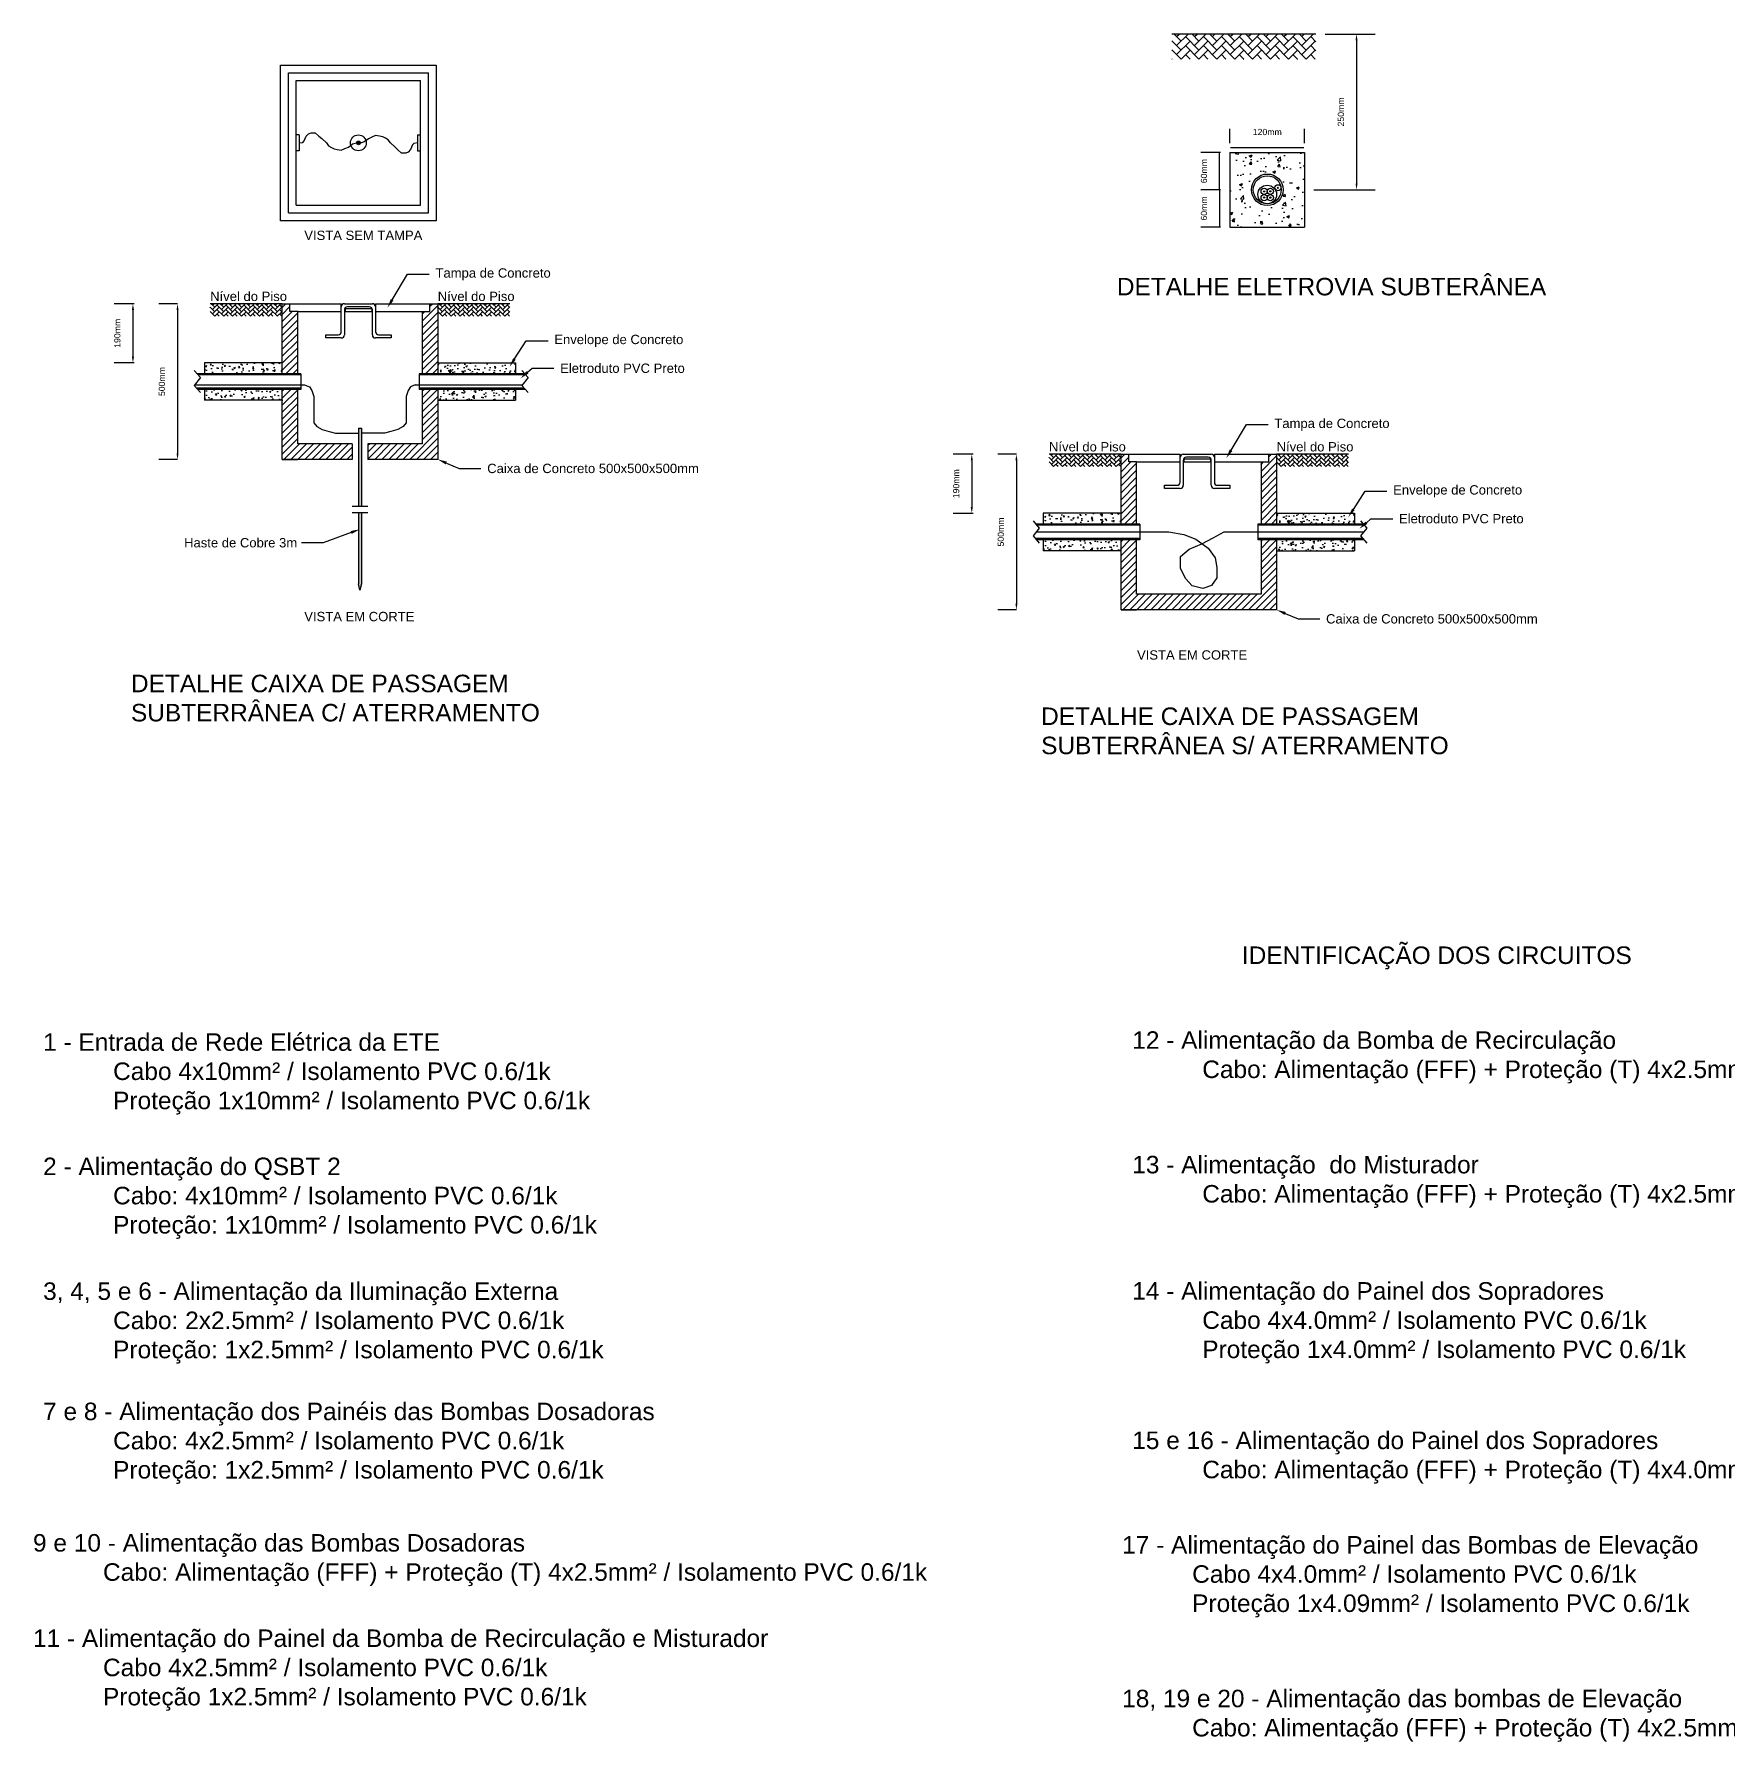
# Model space of a CAD drawing. Header units: millimetres. Extents: x -9869 to 1689, y 100 to 694.
# Drawn here: x 1189.1 to 1461.2, y 144.5 to 418.7 of the extents above; entities that cross this region are included whole.
import ezdxf
from ezdxf import colors
from ezdxf.entities.mleader import LeaderData, LeaderLine
from ezdxf.math import Vec2, Vec3

# ---------------------------------------------------------------- set-up
doc = ezdxf.new("R2010")
doc.units = ezdxf.units.MM
doc.layers.add('COTAS', color=5, linetype='Continuous', lineweight=5)
doc.styles.add('Notes', font='Arial.ttf', dxfattribs={"height": 3})
doc.styles.get("Standard").update_dxf_attribs({"font": 'Arial.ttf'})
doc.dimstyles.get("Standard").update_dxf_attribs({"dimtxt": 3, "dimasz": 3, "dimexe": 5, "dimexo": 2, "dimgap": 2, "dimtad": 0, "dimtih": 1, "dimtoh": 1, "dimdec": 4, "dimzin": 0, "dimdsep": 46, "dimtxsty": 'Standard', "dimcen": 2, "dimadec": 0, "dimazin": 0, "dimtfac": 1, "dimtdec": 4, "dimtofl": 0, "dimtmove": 0, "dimatfit": 3, "dimfxl": 1, "dimtolj": 1, "dimtzin": 0, "dimarcsym": 0})

# ---------------------------------------------------------------- blocks, each defined once
blk = doc.blocks.new('*D138')
at = {"color": 0, "lineweight": -2, "ltscale": 0.1, "transparency": 16777216}
for p, q in [((1379.74, 393.75), (1376.58, 393.75)), ((1379.58, 393.65), (1379.58, 387.85)), ((1379.74, 387.75), (1376.58, 387.75))]:
    blk.add_line(p, q, dxfattribs=at)
at = {"color": 0, "ltscale": 0.1, "transparency": 16777216}
for points in [[(1379.57, 393.65), (1379.6, 393.65), (1379.58, 393.75)], [(1379.57, 387.85), (1379.6, 387.85), (1379.58, 387.75)]]:
    blk.add_solid(points, dxfattribs=at)
at = {"layer": 'Defpoints', "color": 0, "ltscale": 0.1, "transparency": 16777216}
for p in [(1381.24, 393.75), (1379.58, 387.75), (1381.24, 387.75)]:
    blk.add_point(p, dxfattribs=at)
at = {"color": 0, "ltscale": 0.1, "transparency": 16777216, "insert": (1377.08, 390.75), "char_height": 1, "attachment_point": 5, "rotation": 90}
blk.add_mtext('\\A1;60mm', dxfattribs=at)
blk = doc.blocks.new('*D136')
at = {"color": 0, "lineweight": -2, "ltscale": 0.1, "transparency": 16777216}
for p, q in [((1381.24, 401.25), (1381.24, 403.52)), ((1393.24, 401.25), (1393.24, 403.52)), ((1381.34, 400.52), (1393.14, 400.52))]:
    blk.add_line(p, q, dxfattribs=at)
at = {"color": 0, "ltscale": 0.1, "transparency": 16777216}
for points in [[(1381.34, 400.54), (1381.34, 400.51), (1381.24, 400.52)], [(1393.14, 400.54), (1393.14, 400.51), (1393.24, 400.52)]]:
    blk.add_solid(points, dxfattribs=at)
at = {"layer": 'Defpoints', "color": 0, "ltscale": 0.1, "transparency": 16777216}
for p in [(1393.24, 400.52), (1381.24, 399.75), (1393.24, 399.75)]:
    blk.add_point(p, dxfattribs=at)
at = {"color": 0, "ltscale": 0.1, "transparency": 16777216, "insert": (1387.24, 403.03), "char_height": 1, "attachment_point": 5}
blk.add_mtext('\\A1;120mm', dxfattribs=at)
blk = doc.blocks.new('*D137')
at = {"color": 0, "lineweight": -2, "transparency": 16777216}
for p, q in [((1379.74, 399.75), (1376.58, 399.75)), ((1379.58, 393.85), (1379.58, 399.65)), ((1379.74, 393.75), (1376.58, 393.75))]:
    blk.add_line(p, q, dxfattribs=at)
at = {"color": 0, "transparency": 16777216}
for points in [[(1379.57, 399.65), (1379.6, 399.65), (1379.58, 399.75)], [(1379.57, 393.85), (1379.6, 393.85), (1379.58, 393.75)]]:
    blk.add_solid(points, dxfattribs=at)
at = {"layer": 'Defpoints', "color": 0, "transparency": 16777216}
for p in [(1379.58, 399.75), (1381.24, 399.75), (1381.24, 393.75)]:
    blk.add_point(p, dxfattribs=at)
at = {"color": 0, "transparency": 16777216, "insert": (1377.08, 396.75), "char_height": 1, "attachment_point": 5, "rotation": 90}
blk.add_mtext('\\A1;60mm', dxfattribs=at)
blk = doc.blocks.new('*D139')
at = {"color": 0, "lineweight": -2, "transparency": 16777216}
for p, q in [((1396.56, 418.75), (1404.59, 418.75)), ((1401.59, 417.75), (1401.59, 394.75)), ((1394.74, 393.75), (1404.59, 393.75))]:
    blk.add_line(p, q, dxfattribs=at)
at = {"color": 0, "transparency": 16777216}
for points in [[(1401.42, 417.75), (1401.75, 417.75), (1401.59, 418.75)], [(1401.42, 394.75), (1401.75, 394.75), (1401.59, 393.75)]]:
    blk.add_solid(points, dxfattribs=at)
at = {"layer": 'Defpoints', "color": 0, "transparency": 16777216}
for p in [(1395.06, 418.75), (1393.24, 393.75), (1401.59, 393.75)]:
    blk.add_point(p, dxfattribs=at)
at = {"color": 0, "transparency": 16777216, "insert": (1399.08, 406.25), "char_height": 1, "attachment_point": 5, "rotation": 90}
blk.add_mtext('\\A1;250mm', dxfattribs=at)
blk = doc.blocks.new('*D140')
at = {"color": 0, "lineweight": -2, "transparency": 16777216}
for p, q in [((1212.14, 375.45), (1209.15, 375.45)), ((1212.15, 374.45), (1212.15, 351.45)), ((1212.14, 350.45), (1209.15, 350.45))]:
    blk.add_line(p, q, dxfattribs=at)
at = {"color": 0, "transparency": 16777216}
for points in [[(1211.98, 374.45), (1212.31, 374.45), (1212.15, 375.45)], [(1211.98, 351.45), (1212.31, 351.45), (1212.15, 350.45)]]:
    blk.add_solid(points, dxfattribs=at)
at = {"layer": 'Defpoints', "color": 0, "transparency": 16777216}
for p in [(1213.64, 375.45), (1212.15, 350.45), (1213.64, 350.45)]:
    blk.add_point(p, dxfattribs=at)
at = {"color": 0, "transparency": 16777216, "insert": (1209.64, 362.95), "char_height": 1, "attachment_point": 5, "rotation": 90}
blk.add_mtext('\\A1;500mm', dxfattribs=at)
blk = doc.blocks.new('*D141')
at = {"color": 0, "lineweight": -2, "transparency": 16777216}
for p, q in [((1205.19, 375.45), (1201.98, 375.45)), ((1204.98, 374.45), (1204.98, 366.95)), ((1205.19, 365.95), (1201.98, 365.95))]:
    blk.add_line(p, q, dxfattribs=at)
at = {"color": 0, "transparency": 16777216}
for points in [[(1204.82, 374.45), (1205.15, 374.45), (1204.98, 375.45)], [(1204.82, 366.95), (1205.15, 366.95), (1204.98, 365.95)]]:
    blk.add_solid(points, dxfattribs=at)
at = {"layer": 'Defpoints', "color": 0, "transparency": 16777216}
for p in [(1206.69, 375.45), (1204.98, 365.95), (1206.69, 365.95)]:
    blk.add_point(p, dxfattribs=at)
at = {"color": 0, "transparency": 16777216, "insert": (1202.48, 370.7), "char_height": 1, "attachment_point": 5, "rotation": 90}
blk.add_mtext('\\A1;190mm', dxfattribs=at)
blk = doc.blocks.new('*D142')
at = {"color": 0, "lineweight": -2, "transparency": 16777216}
for p, q in [((1346.93, 351.29), (1343.93, 351.29)), ((1346.93, 350.29), (1346.93, 327.29)), ((1346.93, 326.29), (1343.93, 326.29))]:
    blk.add_line(p, q, dxfattribs=at)
at = {"color": 0, "transparency": 16777216}
for points in [[(1346.77, 350.29), (1347.1, 350.29), (1346.93, 351.29)], [(1346.77, 327.29), (1347.1, 327.29), (1346.93, 326.29)]]:
    blk.add_solid(points, dxfattribs=at)
at = {"layer": 'Defpoints', "color": 0, "transparency": 16777216}
for p in [(1348.43, 351.29), (1346.93, 326.29), (1348.43, 326.29)]:
    blk.add_point(p, dxfattribs=at)
at = {"color": 0, "transparency": 16777216, "insert": (1344.43, 338.79), "char_height": 1, "attachment_point": 5, "rotation": 90}
blk.add_mtext('\\A1;500mm', dxfattribs=at)
blk = doc.blocks.new('*D143')
at = {"color": 0, "lineweight": -2, "transparency": 16777216}
for p, q in [((1339.97, 351.29), (1336.77, 351.29)), ((1339.77, 350.29), (1339.77, 342.79)), ((1339.97, 341.79), (1336.77, 341.79))]:
    blk.add_line(p, q, dxfattribs=at)
at = {"color": 0, "transparency": 16777216}
for points in [[(1339.6, 350.29), (1339.93, 350.29), (1339.77, 351.29)], [(1339.6, 342.79), (1339.93, 342.79), (1339.77, 341.79)]]:
    blk.add_solid(points, dxfattribs=at)
at = {"layer": 'Defpoints', "color": 0, "transparency": 16777216}
for p in [(1341.47, 351.29), (1339.77, 341.79), (1341.47, 341.79)]:
    blk.add_point(p, dxfattribs=at)
at = {"color": 0, "transparency": 16777216, "insert": (1337.26, 346.54), "char_height": 1, "attachment_point": 5, "rotation": 90}
blk.add_mtext('\\A1;190mm', dxfattribs=at)

msp = doc.modelspace()

# ---------------------------------------------------------------- hatches: boundary and pattern name
h = msp.add_hatch()
h.set_pattern_fill('AR-HBONE', color=0, scale=0.01)
h.set_pattern_definition([(45, (746.2169, -176.5065), (1e-16, 1.436841), [3.048, -1.016]), (135, (746.9353, -175.7881), (1e-16, 1.436841), [3.048, -1.016])])
h.paths.add_polyline_path([(1395.062, 418.747), (1371.92, 418.747), (1371.92, 414.747), (1395.062, 414.747), (1395.062, 416.747)])
h = msp.add_hatch(color=0)
h.dxf.hatch_style = 1
h.paths.add_polyline_path([(1241.513, 401.284, 1), (1240.907, 401.284, 1)])
h = msp.add_hatch()
h.set_pattern_fill('AR-CONC', color=0, scale=0.025)
h.set_pattern_definition([(50, (746.217, -199.4976), (4.554617, -0.398477), [0.47625, -5.23875]), (355, (746.217, -199.4976), (-0.881086, 4.77642), [0.381, -4.191015]), (100.45144, (746.5964, -199.531), (3.673531, 4.377944), [0.40475, -4.452256]), (46.1842, (746.217, -198.2276), (6.776976, -1.051058), [0.714375, -7.858125]), (96.6356, (746.7816, -198.315), (5.935103, 6.185653), [0.607126, -6.67839]), (351.18415, (746.217, -198.2276), (5.935103, 6.185653), [0.5715, -6.286493]), (21, (746.852, -198.545), (3.79036, -2.55663), [0.47625, -5.23875]), (326, (746.852, -198.545), (1.54505, 4.6047), [0.381, -4.191]), (71.45144, (747.1677, -198.758), (5.33541, 2.04807), [0.40475, -4.452248]), (37.5, (746.2169, -199.4976), (0.077215, 2.113876), [0, -4.1402, 0, -4.2545, 0, -4.206875]), (7.5, (746.2169, -199.4976), (1.6704916, 2.5045144), [0, -2.4257, 0, -4.04495, 0, -1.603375]), (327.5, (744.8008, -199.4976), (3.389765, -0.1432186), [0, -1.5875, 0, -4.953, 0, -6.57225]), (317.5, (744.1658, -199.4976), (3.70323, 0.635662), [0, -2.06375, 0, -3.2893, 0, -4.66725])])
h.paths.add_polyline_path([(1381.24, 399.747), (1381.24, 387.747), (1393.24, 387.747), (1393.24, 399.747)])
h.paths.add_polyline_path([(1389.78, 393.747, -1), (1384.7, 393.747, -1)], flags=16)
h.paths.add_polyline_path([(1389.49, 393.747, -1), (1384.99, 393.747, -1)], flags=0)
h.paths.add_polyline_path([(1388.524, 393.808, -1.3301027), (1389.447, 394.074, -0.8110329), (1388.508, 393.798, -0.1416687), (1388.74, 392.997, -1), (1385.74, 392.997, -0.7693571)], flags=0)
h = msp.add_hatch(color=0)
h.dxf.hatch_style = 1
h.paths.add_polyline_path([(1386.64, 393.497, 1), (1386.84, 393.497, 1)])
h = msp.add_hatch(color=0)
h.dxf.hatch_style = 1
h.paths.add_polyline_path([(1386.64, 392.497, 1), (1386.84, 392.497, 1)])
h = msp.add_hatch(color=0)
h.dxf.hatch_style = 1
h.paths.add_polyline_path([(1387.64, 393.497, 1), (1387.84, 393.497, 1)])
h = msp.add_hatch(color=0)
h.dxf.hatch_style = 1
h.paths.add_polyline_path([(1387.64, 392.497, 1), (1387.84, 392.497, 1)])
h = msp.add_hatch(color=0)
h.dxf.hatch_style = 1
h.paths.add_polyline_path([(1388.847, 394.074, 1), (1389.047, 394.074, 1)])
h = msp.add_hatch()
h.set_pattern_fill('AR-HBONE', color=0, scale=0.005)
h.set_pattern_definition([(45, (904.5372, 77.82357), (7e-17, 0.7184205), [1.524, -0.508]), (135, (904.89643, 78.1828), (7e-17, 0.7184205), [1.524, -0.508])])
h.paths.add_polyline_path([(1228.96, 375.45), (1217.389, 375.45), (1217.389, 373.45), (1228.96, 373.45), (1228.96, 374.45)])
h = msp.add_hatch()
h.set_pattern_fill('ANSI31', color=0, scale=0.25)
h.set_pattern_definition([(45, (1119.2234, 193.28606), (-0.561266, 0.561266), [])])
h.paths.add_polyline_path([(1231.46, 374.2), (1230.21, 374.2), (1230.21, 375.45), (1228.96, 375.45), (1228.96, 364.22), (1231.46, 364.22)])
h.paths.add_polyline_path([(1228.96, 350.45), (1231.46, 350.45), (1240.19, 350.45), (1240.19, 352.95), (1231.46, 352.95), (1231.46, 361.68), (1228.96, 361.68)])
h.paths.add_polyline_path([(1253.96, 361.68), (1251.46, 361.68), (1251.46, 352.95), (1242.73, 352.95), (1242.73, 350.45), (1253.96, 350.45)])
h.paths.add_polyline_path([(1253.96, 375.45), (1252.71, 375.45), (1252.71, 374.2), (1251.46, 374.2), (1251.46, 364.22), (1253.96, 364.22)])
h = msp.add_hatch()
h.set_pattern_fill('AR-HBONE', color=0, scale=0.005)
h.set_pattern_definition([(45, (941.1086, 77.82357), (7e-17, 0.7184205), [1.524, -0.508]), (135, (941.4678, 78.1828), (7e-17, 0.7184205), [1.524, -0.508])])
h.paths.add_polyline_path([(1265.531, 375.45), (1253.96, 375.45), (1253.96, 373.45), (1265.531, 373.45), (1265.531, 374.45)])
h = msp.add_hatch()
h.set_pattern_fill('AR-CONC', color=0, scale=0.0125)
h.set_pattern_definition([(50, (1119.2234, 193.286), (2.277308, -0.199239), [0.238125, -2.619375]), (355, (1119.2234, 193.286), (-0.440543, 2.38821), [0.1905, -2.095507]), (100.4514, (1119.4132, 193.2695), (1.836766, 2.188972), [0.202375, -2.226128]), (46.1842, (1119.2234, 193.921), (3.388488, -0.52553), [0.35719, -3.92906]), (96.6356, (1119.5058, 193.8773), (2.96755, 3.092827), [0.303563, -3.339195]), (351.1842, (1119.2234, 193.921), (2.96755, 3.092827), [0.28575, -3.143247]), (21, (1119.5409, 193.7623), (1.89518, -1.278315), [0.238125, -2.619375]), (326, (1119.541, 193.7623), (0.772525, 2.30235), [0.1905, -2.0955]), (71.4514, (1119.6988, 193.6558), (2.667705, 1.024035), [0.202375, -2.226124]), (37.5, (1119.2234, 193.28606), (0.0386075, 1.056938), [0, -2.0701, 0, -2.12725, 0, -2.1034375]), (7.5, (1119.2234, 193.286), (0.835246, 1.252257), [0, -1.21285, 0, -2.022475, 0, -0.8016875]), (327.5, (1118.5154, 193.28606), (1.6948824, -0.0716093), [0, -0.79375, 0, -2.4765, 0, -3.286125]), (317.5, (1118.1979, 193.286), (1.851615, 0.317831), [0, -1.031875, 0, -1.64465, 0, -2.333625])])
h.paths.add_polyline_path([(1228.96, 364.22), (1228.96, 365.95), (1216.46, 365.95), (1216.46, 364.22)])
h.paths.add_polyline_path([(1228.96, 359.95), (1228.96, 361.68), (1216.46, 361.68), (1216.46, 359.95)])
h.paths.add_polyline_path([(1253.96, 365.95), (1253.96, 364.22), (1266.46, 364.22), (1266.46, 365.95)])
h.paths.add_polyline_path([(1253.96, 361.68), (1253.96, 359.95), (1266.46, 359.95), (1266.46, 361.68)])
h = msp.add_hatch(color=0)
h.dxf.hatch_style = 1
h.paths.add_polyline_path([(1215.211, 361.88), (1215.387, 361.68), (1231.96, 361.68), (1231.96, 361.88)])
h.paths.add_polyline_path([(1215.268, 364.22), (1215.444, 364.02), (1231.96, 364.02), (1231.96, 364.22)])
h = msp.add_hatch(color=0)
h.dxf.hatch_style = 1
h.paths.add_polyline_path([(1250.96, 364.22), (1250.96, 364.02), (1267.905, 364.02), (1268.002, 364.105), (1267.901, 364.22)])
h.paths.add_polyline_path([(1268.019, 361.68), (1267.843, 361.88), (1250.96, 361.88), (1250.96, 361.68)])
h = msp.add_hatch(color=0)
h.dxf.hatch_style = 1
h.paths.add_polyline_path([(1241.71, 355.45), (1241.21, 355.45), (1241.21, 342.95), (1241.71, 342.95)])
h.paths.add_polyline_path([(1241.21, 330.45), (1241.46, 329.45), (1241.71, 330.45), (1241.71, 341.95), (1241.21, 341.95)])
h = msp.add_hatch()
h.set_pattern_fill('AR-HBONE', color=0, scale=0.005)
h.set_pattern_definition([(45, (1039.3212, 53.66615), (7e-17, 0.7184205), [1.524, -0.508]), (135, (1039.6804, 54.02536), (7e-17, 0.7184205), [1.524, -0.508])])
h.paths.add_polyline_path([(1363.744, 351.293), (1352.173, 351.293), (1352.173, 349.293), (1363.744, 349.293), (1363.744, 350.293)])
h = msp.add_hatch()
h.set_pattern_fill('ANSI31', color=0, scale=0.25)
h.set_pattern_definition([(45, (1254.0074, 169.1286), (-0.561266, 0.561266), [])])
h.paths.add_polyline_path([(1366.244, 350.043), (1364.994, 350.043), (1364.994, 351.293), (1363.744, 351.293), (1363.744, 340.063), (1366.244, 340.063)])
h.paths.add_polyline_path([(1363.744, 326.293), (1366.244, 326.293), (1377.514, 326.293), (1377.514, 328.793), (1366.244, 328.793), (1366.244, 337.523), (1363.744, 337.523)])
h.paths.add_polyline_path([(1388.744, 337.523), (1386.244, 337.523), (1386.244, 328.793), (1377.514, 328.793), (1377.514, 326.293), (1388.744, 326.293)])
h.paths.add_polyline_path([(1388.744, 351.293), (1387.494, 351.293), (1387.494, 350.043), (1386.244, 350.043), (1386.244, 340.063), (1388.744, 340.063)])
h = msp.add_hatch()
h.set_pattern_fill('AR-HBONE', color=0, scale=0.005)
h.set_pattern_definition([(45, (1075.89257, 53.66615), (7e-17, 0.7184205), [1.524, -0.508]), (135, (1076.2518, 54.02536), (7e-17, 0.7184205), [1.524, -0.508])])
h.paths.add_polyline_path([(1400.315, 351.293), (1388.744, 351.293), (1388.744, 349.293), (1400.315, 349.293), (1400.315, 350.293)])
h = msp.add_hatch()
h.set_pattern_fill('AR-CONC', color=0, scale=0.0125)
h.set_pattern_definition([(50, (1254.0074, 169.1286), (2.277308, -0.199239), [0.238125, -2.619375]), (355, (1254.0074, 169.1286), (-0.440543, 2.38821), [0.1905, -2.095507]), (100.4514, (1254.1971, 169.112), (1.836766, 2.188972), [0.202375, -2.226128]), (46.1842, (1254.0074, 169.7636), (3.388488, -0.52553), [0.35719, -3.92906]), (96.6356, (1254.2897, 169.72), (2.96755, 3.092827), [0.303563, -3.339195]), (351.1842, (1254.0074, 169.7636), (2.96755, 3.092827), [0.28575, -3.143247]), (21, (1254.3249, 169.6049), (1.89518, -1.278315), [0.238125, -2.619375]), (326, (1254.3249, 169.605), (0.772525, 2.30235), [0.1905, -2.0955]), (71.4514, (1254.4828, 169.4984), (2.667705, 1.024035), [0.202375, -2.226124]), (37.5, (1254.0074, 169.1286), (0.0386075, 1.056938), [0, -2.0701, 0, -2.12725, 0, -2.1034375]), (7.5, (1254.0074, 169.1286), (0.835246, 1.252257), [0, -1.21285, 0, -2.022475, 0, -0.8016875]), (327.5, (1253.2993, 169.1286), (1.6948824, -0.0716093), [0, -0.79375, 0, -2.4765, 0, -3.286125]), (317.5, (1252.9818, 169.1286), (1.851615, 0.317831), [0, -1.031875, 0, -1.64465, 0, -2.333625])])
h.paths.add_polyline_path([(1363.744, 340.063), (1363.744, 341.793), (1351.244, 341.793), (1351.244, 340.063)])
h.paths.add_polyline_path([(1363.744, 335.793), (1363.744, 337.523), (1351.244, 337.523), (1351.244, 335.793)])
h.paths.add_polyline_path([(1388.744, 341.793), (1388.744, 340.063), (1401.244, 340.063), (1401.244, 341.793)])
h.paths.add_polyline_path([(1388.744, 337.523), (1388.744, 335.793), (1401.244, 335.793), (1401.244, 337.523)])
h = msp.add_hatch(color=0)
h.dxf.hatch_style = 1
h.paths.add_polyline_path([(1349.995, 337.723), (1350.171, 337.523), (1366.744, 337.523), (1366.744, 337.723)])
h.paths.add_polyline_path([(1350.052, 340.063), (1350.228, 339.863), (1366.744, 339.863), (1366.744, 340.063)])
h = msp.add_hatch(color=0)
h.dxf.hatch_style = 1
h.paths.add_polyline_path([(1385.744, 340.063), (1385.744, 339.863), (1402.689, 339.863), (1402.786, 339.948), (1402.684, 340.063)])
h.paths.add_polyline_path([(1402.803, 337.523), (1402.627, 337.723), (1385.744, 337.723), (1385.744, 337.523)])

# ---------------------------------------------------------------- linework, layer by layer
at = {"color": 0}
for p, q in [((1395.062, 418.747), (1371.92, 418.747)), ((1228.71, 413.784), (1253.71, 413.784)), ((1228.71, 388.784), (1228.71, 413.784)), ((1229.96, 390.034), (1229.96, 412.534)), ((1229.96, 412.534), (1252.46, 412.534)), ((1252.46, 390.034), (1252.46, 412.534)), ((1253.71, 413.784), (1253.71, 388.784)), ((1231.21, 411.284), (1251.21, 411.284)), ((1231.21, 391.284), (1231.21, 411.284)), ((1251.21, 391.284), (1251.21, 411.284)), ((1231.71, 402.554), (1231.21, 402.554)), ((1231.71, 402.554), (1231.71, 400.014)), ((1250.71, 402.554), (1250.71, 400.014)), ((1250.71, 402.554), (1251.21, 402.554)), ((1231.71, 400.014), (1231.21, 400.014)), ((1250.71, 400.014), (1251.21, 400.014)), ((1381.24, 399.747), (1381.24, 387.747)), ((1393.24, 399.747), (1393.24, 387.747)), ((1229.96, 390.034), (1252.46, 390.034)), ((1231.21, 391.284), (1251.21, 391.284)), ((1253.71, 388.784), (1228.71, 388.784)), ((1381.24, 387.747), (1393.24, 387.747)), ((1228.96, 375.45), (1217.389, 375.45)), ((1228.96, 375.45), (1238.46, 375.45)), ((1228.96, 364.22), (1228.96, 375.45)), ((1230.21, 374.2), (1230.21, 375.45)), ((1231.46, 374.2), (1230.21, 374.2)), ((1231.46, 374.2), (1238.46, 374.2)), ((1231.46, 364.22), (1231.46, 374.2)), ((1238.46, 374.2), (1238.46, 375.45)), ((1238.46, 370.95), (1238.46, 374.95)), ((1238.96, 375.45), (1243.46, 375.45)), ((1238.96, 374.45), (1238.96, 370.45)), ((1239.06, 374.7), (1243.36, 374.7)), ((1239.06, 374.7), (1239.06, 374.2)), ((1239.06, 374.2), (1243.36, 374.2)), ((1242.96, 374.95), (1239.46, 374.95)), ((1243.36, 374.7), (1243.36, 374.2)), ((1243.46, 370.45), (1243.46, 374.45)), ((1243.96, 375.45), (1253.96, 375.45)), ((1243.96, 375.45), (1243.96, 374.2)), ((1243.96, 374.95), (1243.96, 370.95)), ((1243.96, 374.2), (1251.46, 374.2)), ((1251.46, 374.2), (1251.46, 364.22)), ((1251.46, 374.2), (1252.71, 374.2)), ((1252.71, 374.2), (1252.71, 375.45)), ((1253.96, 375.45), (1253.96, 364.22)), ((1265.531, 375.45), (1253.96, 375.45)), ((1235.96, 369.95), (1235.96, 370.45)), ((1235.96, 370.45), (1237.96, 370.45)), ((1244.46, 370.45), (1246.46, 370.45)), ((1246.46, 370.45), (1246.46, 369.95)), ((1238.46, 369.95), (1235.96, 369.95)), ((1246.46, 369.95), (1243.96, 369.95)), ((1228.96, 365.95), (1216.46, 365.95)), ((1216.46, 365.95), (1216.46, 364.22)), ((1253.96, 365.95), (1266.46, 365.95)), ((1266.46, 365.95), (1266.46, 364.22)), ((1214.828, 364.72), (1215.828, 363.585)), ((1215.828, 363.585), (1214.828, 362.315)), ((1214.828, 362.315), (1215.828, 361.18)), ((1214.934, 362.45), (1232.568, 362.45)), ((1231.96, 364.22), (1215.268, 364.22)), ((1231.96, 364.02), (1215.444, 364.02)), ((1231.96, 364.22), (1231.96, 364.02)), ((1231.96, 364.02), (1231.96, 361.88)), ((1250.352, 362.45), (1267.566, 362.45)), ((1267.901, 364.22), (1250.96, 364.22)), ((1250.96, 364.22), (1250.96, 364.02)), ((1268.077, 364.02), (1250.96, 364.02)), ((1250.96, 364.02), (1250.96, 361.88)), ((1267.46, 364.72), (1268.46, 363.585)), ((1268.46, 363.585), (1267.46, 362.315)), ((1267.46, 362.315), (1268.46, 361.18)), ((1231.96, 361.88), (1215.211, 361.88)), ((1231.96, 361.68), (1215.387, 361.68)), ((1216.46, 361.68), (1216.46, 359.95)), ((1228.96, 359.95), (1216.46, 359.95)), ((1228.96, 350.45), (1228.96, 361.68)), ((1231.46, 352.95), (1231.46, 361.68)), ((1231.96, 361.88), (1231.96, 361.68)), ((1267.843, 361.88), (1250.96, 361.88)), ((1250.96, 361.88), (1250.96, 361.68)), ((1268.019, 361.68), (1250.96, 361.68)), ((1251.46, 361.68), (1251.46, 352.95)), ((1253.96, 361.68), (1253.96, 350.45)), ((1253.96, 359.95), (1266.46, 359.95)), ((1266.46, 361.68), (1266.46, 359.95)), ((1241.21, 355.45), (1241.71, 355.45)), ((1241.21, 355.45), (1241.21, 342.95)), ((1241.71, 355.45), (1241.71, 342.95)), ((1240.19, 352.95), (1231.46, 352.95)), ((1240.19, 352.95), (1240.19, 350.45)), ((1251.46, 352.95), (1242.73, 352.95)), ((1242.73, 352.95), (1242.73, 350.45)), ((1363.744, 351.293), (1352.173, 351.293)), ((1363.744, 351.293), (1373.244, 351.293)), ((1363.744, 340.063), (1363.744, 351.293)), ((1364.994, 350.043), (1364.994, 351.293)), ((1373.244, 350.043), (1373.244, 351.293)), ((1373.744, 351.293), (1378.244, 351.293)), ((1378.744, 351.293), (1388.744, 351.293)), ((1378.744, 351.293), (1378.744, 350.043)), ((1387.494, 350.043), (1387.494, 351.293)), ((1388.744, 351.293), (1388.744, 340.063)), ((1400.315, 351.293), (1388.744, 351.293)), ((1228.96, 350.45), (1231.46, 350.45)), ((1240.19, 350.45), (1228.96, 350.45)), ((1253.96, 350.45), (1242.73, 350.45)), ((1366.244, 350.043), (1364.994, 350.043)), ((1366.244, 340.063), (1366.244, 350.043)), ((1366.244, 350.043), (1373.244, 350.043)), ((1373.244, 346.793), (1373.244, 350.793)), ((1373.744, 350.293), (1373.744, 346.293)), ((1373.844, 350.543), (1378.144, 350.543)), ((1373.844, 350.543), (1373.844, 350.043)), ((1373.844, 350.043), (1378.144, 350.043)), ((1377.744, 350.793), (1374.244, 350.793)), ((1378.144, 350.543), (1378.144, 350.043)), ((1378.244, 346.293), (1378.244, 350.293)), ((1378.744, 350.793), (1378.744, 346.793)), ((1378.744, 350.043), (1386.244, 350.043)), ((1386.244, 350.043), (1386.244, 340.063)), ((1386.244, 350.043), (1387.494, 350.043)), ((1370.744, 345.793), (1370.744, 346.293)), ((1370.744, 346.293), (1372.744, 346.293)), ((1373.244, 345.793), (1370.744, 345.793)), ((1381.244, 345.793), (1378.744, 345.793)), ((1379.244, 346.293), (1381.244, 346.293)), ((1381.244, 346.293), (1381.244, 345.793)), ((1240.21, 342.95), (1242.71, 342.95)), ((1240.21, 341.95), (1242.71, 341.95)), ((1241.21, 341.95), (1241.21, 330.45)), ((1241.71, 341.95), (1241.71, 330.45)), ((1349.612, 340.563), (1350.612, 339.428)), ((1363.744, 341.793), (1351.244, 341.793)), ((1351.244, 341.793), (1351.244, 340.063)), ((1388.744, 341.793), (1401.244, 341.793)), ((1401.244, 341.793), (1401.244, 340.063)), ((1402.244, 340.563), (1403.244, 339.428)), ((1350.612, 339.428), (1349.612, 338.158)), ((1349.612, 338.158), (1350.612, 337.023)), ((1366.744, 337.723), (1349.995, 337.723)), ((1366.744, 340.063), (1350.052, 340.063)), ((1350.112, 338.793), (1371.428, 338.793)), ((1366.744, 337.523), (1350.171, 337.523)), ((1366.744, 339.863), (1350.228, 339.863)), ((1351.244, 337.523), (1351.244, 335.793)), ((1363.744, 326.293), (1363.744, 337.523)), ((1366.244, 328.793), (1366.244, 337.523)), ((1366.744, 340.063), (1366.744, 339.863)), ((1366.744, 339.863), (1366.744, 337.723)), ((1366.744, 337.723), (1366.744, 337.523)), ((1380.324, 338.793), (1402.744, 338.793)), ((1402.684, 340.063), (1385.744, 340.063)), ((1385.744, 340.063), (1385.744, 339.863)), ((1402.861, 339.863), (1385.744, 339.863)), ((1385.744, 339.863), (1385.744, 337.723)), ((1402.627, 337.723), (1385.744, 337.723)), ((1385.744, 337.723), (1385.744, 337.523)), ((1402.803, 337.523), (1385.744, 337.523)), ((1386.244, 337.523), (1386.244, 328.793)), ((1388.744, 337.523), (1388.744, 326.293)), ((1401.244, 337.523), (1401.244, 335.793)), ((1403.244, 339.428), (1402.244, 338.158)), ((1402.244, 338.158), (1403.244, 337.023)), ((1363.744, 335.793), (1351.244, 335.793)), ((1388.744, 335.793), (1401.244, 335.793)), ((1241.46, 329.45), (1241.21, 330.45)), ((1241.71, 330.45), (1241.46, 329.45)), ((1377.514, 328.793), (1366.244, 328.793)), ((1386.244, 328.793), (1377.514, 328.793)), ((1377.514, 326.293), (1363.744, 326.293)), ((1363.744, 326.293), (1366.244, 326.293)), ((1388.744, 326.293), (1377.514, 326.293))]:
    msp.add_line(p, q, dxfattribs=at)
at = {"color": 0, "ltscale": 0.1}
msp.add_line((1381.24, 399.747), (1393.24, 399.747), dxfattribs=at)
at = {"color": 0}
for points in [[(1231.71, 401.284), (1232.305, 401.356), (1232.505, 401.601), (1232.661, 401.978), (1232.821, 402.368), (1233.216, 402.755), (1233.616, 402.911), (1234.272, 402.911), (1234.85, 402.389), (1235.315, 401.969), (1236.059, 401.297), (1236.416, 400.812), (1236.883, 400.524), (1237.294, 400.313), (1237.805, 400.224), (1238.442, 400.113), (1239.05, 400.379), (1239.602, 400.621), (1240.272, 401.134), (1240.694, 401.257), (1241.21, 401.284)], [(1250.71, 401.284), (1250.115, 401.212), (1249.915, 400.968), (1249.759, 400.59), (1249.599, 400.201), (1249.204, 399.813), (1248.804, 399.657), (1248.148, 399.657), (1247.57, 400.179), (1247.105, 400.599), (1246.361, 401.272), (1246.004, 401.756), (1245.537, 402.045), (1245.126, 402.256), (1244.615, 402.344), (1243.978, 402.455), (1243.37, 402.189), (1242.818, 401.947), (1242.148, 401.434), (1241.726, 401.312), (1241.21, 401.284)], [(1232.568, 362.45), (1233.335, 362.132), (1233.74, 361.495), (1234.049, 360.57), (1234.049, 358.983), (1234.049, 358.058), (1234.049, 357.209), (1234.049, 356.302), (1234.532, 355.743), (1235.381, 355.261), (1236.52, 354.933), (1237.528, 354.643), (1238.508, 354.643), (1239.511, 354.643), (1241.21, 354.643)], [(1250.352, 362.45), (1249.585, 362.132), (1249.18, 361.495), (1248.871, 360.57), (1248.871, 358.983), (1248.871, 358.058), (1248.871, 357.209), (1248.871, 356.302), (1248.388, 355.743), (1247.539, 355.261), (1246.4, 354.933), (1245.392, 354.643), (1244.412, 354.643), (1243.409, 354.643), (1241.71, 354.643)], [(1371.428, 338.793), (1373.858, 338.385), (1375.764, 337.66), (1377.735, 336.173), (1378.873, 334.657), (1379.149, 333.107), (1379.149, 331.411), (1378.256, 330.206), (1376.912, 329.724), (1375.154, 330.137), (1374.085, 331.308), (1373.327, 332.996), (1373.327, 334.855), (1374.706, 336.061), (1376.75, 336.916), (1378.532, 337.852), (1380.324, 338.793)]]:
    msp.add_lwpolyline(points, dxfattribs=at)
for centre, radius in [((1241.21, 401.284), 1.27), ((1241.21, 401.284), 0.303), ((1387.24, 393.747), 2.54), ((1387.24, 393.747), 2.25), ((1387.24, 392.997), 1.5), ((1386.74, 393.497), 0.5), ((1386.74, 392.497), 0.5), ((1386.74, 393.497), 0.1), ((1386.74, 392.497), 0.1), ((1387.74, 393.497), 0.5), ((1387.74, 392.497), 0.5), ((1387.74, 393.497), 0.1), ((1387.74, 392.497), 0.1), ((1388.947, 394.074), 0.5), ((1388.947, 394.074), 0.1)]:
    msp.add_circle(centre, radius, dxfattribs=at)
for centre, start, end in [((1238.96, 374.95), 90, 180), ((1239.46, 374.45), 90, 180), ((1242.96, 374.45), 0, 90), ((1243.46, 374.95), 0, 90), ((1237.96, 370.95), 270, 0), ((1238.46, 370.45), 270, 0), ((1243.96, 370.45), 180, 270), ((1244.46, 370.95), 180, 270), ((1373.744, 350.793), 90, 180), ((1378.244, 350.793), 0, 90), ((1374.244, 350.293), 90, 180), ((1377.744, 350.293), 0, 90), ((1372.744, 346.793), 270, 0), ((1373.244, 346.293), 270, 0), ((1378.744, 346.293), 180, 270), ((1379.244, 346.793), 180, 270)]:
    msp.add_arc(centre, 0.5, start, end, dxfattribs=at)

# ---------------------------------------------------------------- texts
at = {"layer": 'COTAS', "color": 0, "ltscale": 3, "char_height": 1.5, "attachment_point": 1}
for s, insert in [('VISTA SEM TAMPA', (1232.511, 387.187)), ('Nível do Piso', (1217.389, 377.387)), ('Nível do Piso', (1253.96, 377.387)), ('Nível do Piso', (1352.173, 353.23)), ('Nível do Piso', (1388.744, 353.23)), ('VISTA EM CORTE', (1232.511, 325.965)), ('VISTA EM CORTE', (1366.313, 319.795))]:
    msp.add_mtext_dynamic_manual_height_columns(s, width=1385.51337, gutter_width=0.75, heights=[0], dxfattribs=dict(at, insert=insert))
at = {"layer": 'COTAS', "char_height": 2.8125, "attachment_point": 1}
for s, insert in [('DETALHE ELETROVIA SUBTERÂNEA', (1363.075, 379.608)), ('DETALHE CAIXA DE PASSAGEM\\PSUBTERRÂNEA C/ ATERRAMENTO', (1204.662, 315.872)), ('DETALHE CAIXA DE PASSAGEM\\PSUBTERRÂNEA S/ ATERRAMENTO', (1350.909, 310.607))]:
    msp.add_mtext_dynamic_manual_height_columns(s, width=4099.92409, gutter_width=0.75, heights=[0], dxfattribs=dict(at, insert=insert))
at = {"layer": 'COTAS', "color": 0, "char_height": 2.8125, "attachment_point": 1}
for s, insert in [('IDENTIFICAÇÃO DOS CIRCUITOS', (1383.162, 272.23)), ('\\A1;1 - Entrada de Rede Elétrica da ETE\\P^ICabo 4x10mm² / Isolamento PVC 0.6/1k\\P^IProteção 1x10mm² / Isolamento PVC 0.6/1k', (1190.547, 258.283)), ('12 - Alimentação da Bomba de Recirculação\\P^ICabo: Alimentação (FFF) + Proteção (T) 4x2.5mm² / Isolação PVC 0.6/1k', (1365.547, 258.601)), ('13 - Alimentação  do Misturador\\P^ICabo: Alimentação (FFF) + Proteção (T) 4x2.5mm² / Isolação PVC 0.6/1k', (1365.547, 238.601)), ('2 - Alimentação do QSBT 2\\P^ICabo: 4x10mm² / Isolamento PVC 0.6/1k\\P^IProteção: 1x10mm² / Isolamento PVC 0.6/1k', (1190.547, 238.317)), ('3, 4, 5 e 6 - Alimentação da Iluminação Externa\\P^ICabo: 2x2.5mm² / Isolamento PVC 0.6/1k\\P^IProteção: 1x2.5mm² / Isolamento PVC 0.6/1k', (1190.547, 218.279)), ('14 - Alimentação do Painel dos Sopradores\\P^ICabo 4x4.0mm² / Isolamento PVC 0.6/1k\\P^IProteção 1x4.0mm² / Isolamento PVC 0.6/1k', (1365.547, 218.315)), ('7 e 8 - Alimentação dos Painéis das Bombas Dosadoras\\P^ICabo: 4x2.5mm² / Isolamento PVC 0.6/1k\\P^IProteção: 1x2.5mm² / Isolamento PVC 0.6/1k', (1190.547, 198.967)), ('15 e 16 - Alimentação do Painel dos Sopradores\\P^ICabo: Alimentação (FFF) + Proteção (T) 4x4.0mm² / Isolamento PVC 0.6/1k', (1365.547, 194.322)), ('9 e 10 - Alimentação das Bombas Dosadoras\\P^ICabo: Alimentação (FFF) + Proteção (T) 4x2.5mm² / Isolamento PVC 0.6/1k', (1188.924, 177.856)), ('17 - Alimentação do Painel das Bombas de Elevação\\P^ICabo 4x4.0mm² / Isolamento PVC 0.6/1k\\P^IProteção 1x4.09mm² / Isolamento PVC 0.6/1k', (1363.924, 177.534)), ('11 - Alimentação do Painel da Bomba de Recirculação e Misturador\\P^ICabo 4x2.5mm² / Isolamento PVC 0.6/1k\\P^IProteção 1x2.5mm² / Isolamento PVC 0.6/1k', (1188.924, 162.534)), ('18, 19 e 20 - Alimentação das bombas de Elevação\\P^ICabo: Alimentação (FFF) + Proteção (T) 4x2.5mm² / Isolamento PVC 0.6/1k', (1363.924, 152.856))]:
    msp.add_mtext_dynamic_manual_height_columns(s, width=4099.92409, gutter_width=0.75, heights=[0], dxfattribs=dict(at, insert=insert))

# ---------------------------------------------------------------- dimensions: what is measured, and where the dimension line sits
at = {"color": 0}
for base, p1, p2, text, picture, middle in [((1401.585, 393.747), (1395.062, 418.747), (1393.24, 393.747), '250mm', '*D139', (1399.078, 406.247)), ((1204.982, 365.95), (1206.69, 375.45), (1206.69, 365.95), '190mm', '*D141', (1202.475, 370.7)), ((1212.148, 350.45), (1213.643, 375.45), (1213.643, 350.45), '500mm', '*D140', (1209.641, 362.95)), ((1339.766, 341.793), (1341.474, 351.293), (1341.474, 341.793), '190mm', '*D143', (1337.259, 346.543)), ((1346.932, 326.293), (1348.427, 351.293), (1348.427, 326.293), '500mm', '*D142', (1344.425, 338.793))]:
    dim = msp.add_linear_dim(base=base, p1=p1, p2=p2, angle=90, text=text, dimstyle='Standard', override={"dimtxt": 1, "dimasz": 1, "dimexe": 3, "dimexo": 1.5, "dimtad": 1, "dimtih": 0, "dimtoh": 0, "dimdec": 2, "dimzin": 3, "dimcen": 3, "dimadec": 2, "dimazin": 2, "dimtdec": 2, "dimfrac": 1}, dxfattribs=at)
    dim.commit()
    dim.dimension.update_dxf_attribs({"geometry": picture, "text_midpoint": middle})
at = {"color": 0, "ltscale": 0.1}
dim = msp.add_linear_dim(base=(1393.24, 400.524), p1=(1381.24, 399.747), p2=(1393.24, 399.747), text='120mm', dimstyle='Standard', override={"dimscale": 0, "dimtxt": 1, "dimasz": 0.1, "dimexe": 3, "dimexo": 1.5, "dimtad": 1, "dimtih": 0, "dimtoh": 0, "dimdec": 2, "dimzin": 3, "dimcen": 3, "dimadec": 2, "dimazin": 2, "dimtdec": 2, "dimfrac": 1}, dxfattribs=at)
dim.commit()
dim.dimension.update_dxf_attribs({"geometry": '*D136', "text_midpoint": (1387.24, 400.524), "dimtype": 160})
at = {"color": 0}
dim = msp.add_linear_dim(base=(1379.583, 399.747), p1=(1381.24, 393.747), p2=(1381.24, 399.747), angle=90, text='60mm', dimstyle='Standard', override={"dimscale": 0, "dimtxt": 1, "dimasz": 0.1, "dimexe": 3, "dimexo": 1.5, "dimtad": 1, "dimtih": 0, "dimtoh": 0, "dimdec": 2, "dimzin": 3, "dimcen": 3, "dimadec": 2, "dimazin": 2, "dimtdec": 2, "dimfrac": 1}, dxfattribs=at)
dim.commit()
dim.dimension.update_dxf_attribs({"geometry": '*D137', "text_midpoint": (1379.583, 396.747), "dimtype": 160})
at = {"color": 0, "ltscale": 0.1}
dim = msp.add_linear_dim(base=(1379.583, 387.747), p1=(1381.24, 393.747), p2=(1381.24, 387.747), angle=90, text='60mm', dimstyle='Standard', override={"dimscale": 0, "dimtxt": 1, "dimasz": 0.1, "dimexe": 3, "dimexo": 1.5, "dimtad": 1, "dimtih": 0, "dimtoh": 0, "dimdec": 2, "dimzin": 3, "dimcen": 3, "dimadec": 2, "dimazin": 2, "dimtdec": 2, "dimfrac": 1}, dxfattribs=at)
dim.commit()
dim.dimension.update_dxf_attribs({"geometry": '*D138', "text_midpoint": (1379.583, 390.747), "dimtype": 160})

# ---------------------------------------------------------------- leaders
at = {"color": 0}
ml = msp.add_multileader_mtext('Standard', dxfattribs=at)
ml.set_content('Tampa de Concreto', style='Notes')
ml.set_leader_properties()
ml.build(insert=Vec2(0, 0))
ml.multileader.update_dxf_attribs({"dogleg_length": 7, "arrow_head_size": 1.5})
ctx = ml.context
ctx.base_point, ctx.char_height, ctx.arrow_head_size, ctx.landing_gap_size, ctx.plane_origin = Vec3(1252.597, 380.189), 1.5, 1.5, 1, Vec3(1245.866, 374.797)
notes = []
notes.append((ctx, [(0, (1, 1, 0), (1249.097, 380.189), (1, 0), 3.5, [(0, [(1245.866, 374.797)], 0, [])])]))
ctx.mtext.insert, ctx.mtext.flow_direction = Vec3(1253.597, 381.147), 5
ml = msp.add_multileader_mtext('Standard', dxfattribs=at)
ml.set_content('Envelope de Concreto', style='Notes')
ml.set_leader_properties()
ml.build(insert=Vec2(0, 0))
ml.multileader.update_dxf_attribs({"dogleg_length": 7, "arrow_head_size": 1.5})
ctx = ml.context
ctx.base_point, ctx.char_height, ctx.arrow_head_size, ctx.landing_gap_size, ctx.plane_origin = Vec3(1271.687, 369.507), 1.5, 1.5, 1, Vec3(1265.477, 365.328)
notes.append((ctx, [(0, (1, 1, 0), (1268.187, 369.507), (1, 0), 3.5, [(0, [(1265.477, 365.328)], 0, [])])]))
ctx.mtext.insert, ctx.mtext.flow_direction = Vec3(1272.687, 370.466), 5
ml = msp.add_multileader_mtext('Standard', dxfattribs=at)
ml.set_content('Eletroduto PVC Preto', style='Notes')
ml.set_leader_properties()
ml.build(insert=Vec2(0, 0))
ml.multileader.update_dxf_attribs({"dogleg_length": 7, "arrow_head_size": 1.5})
ctx = ml.context
ctx.base_point, ctx.char_height, ctx.arrow_head_size, ctx.landing_gap_size, ctx.plane_origin = Vec3(1272.621, 365.082), 1.5, 1.5, 1, Vec3(1267.258, 363.455)
notes.append((ctx, [(0, (1, 1, 0), (1269.121, 365.082), (1, 0), 3.5, [(0, [(1267.258, 363.455)], 0, [])])]))
ctx.mtext.insert, ctx.mtext.flow_direction = Vec3(1273.621, 365.844), 5
ml = msp.add_multileader_mtext('Standard', dxfattribs=at)
ml.set_content('Tampa de Concreto', style='Notes')
ml.set_leader_properties()
ml.build(insert=Vec2(0, 0))
ml.multileader.update_dxf_attribs({"dogleg_length": 7, "arrow_head_size": 1.5})
ctx = ml.context
ctx.base_point, ctx.char_height, ctx.arrow_head_size, ctx.landing_gap_size, ctx.plane_origin = Vec3(1387.381, 356.031), 1.5, 1.5, 1, Vec3(1380.65, 350.64)
notes.append((ctx, [(0, (1, 1, 0), (1383.881, 356.031), (1, 0), 3.5, [(0, [(1380.65, 350.64)], 0, [])])]))
ctx.mtext.insert, ctx.mtext.flow_direction = Vec3(1388.381, 356.99), 5
ml = msp.add_multileader_mtext('Standard', dxfattribs=at)
ml.set_content('Caixa de Concreto 500x500x500mm', style='Notes')
ml.set_leader_properties()
ml.build(insert=Vec2(0, 0))
ml.multileader.update_dxf_attribs({"dogleg_length": 7, "arrow_head_size": 1.5})
ctx = ml.context
ctx.base_point, ctx.char_height, ctx.arrow_head_size, ctx.landing_gap_size, ctx.plane_origin = Vec3(1260.905, 348.991), 1.5, 1.5, 1, Vec3(1253.96, 350.45)
notes.append((ctx, [(0, (1, 1, 0), (1257.405, 348.991), (1, 0), 3.5, [(0, [(1253.96, 350.45)], 0, [])])]))
ctx.mtext.insert, ctx.mtext.flow_direction = Vec3(1261.905, 349.754), 5
ml = msp.add_multileader_mtext('Standard', dxfattribs=at)
ml.set_content('Envelope de Concreto', style='Notes')
ml.set_leader_properties()
ml.build(insert=Vec2(0, 0))
ml.multileader.update_dxf_attribs({"dogleg_length": 7, "arrow_head_size": 1.5})
ctx = ml.context
ctx.base_point, ctx.char_height, ctx.arrow_head_size, ctx.landing_gap_size, ctx.plane_origin = Vec3(1406.47, 345.35), 1.5, 1.5, 1, Vec3(1400.261, 341.171)
notes.append((ctx, [(0, (1, 1, 0), (1402.97, 345.35), (1, 0), 3.5, [(0, [(1400.261, 341.171)], 0, [])])]))
ctx.mtext.insert, ctx.mtext.flow_direction = Vec3(1407.47, 346.308), 5
ml = msp.add_multileader_mtext('Standard', dxfattribs=at)
ml.set_content('Eletroduto PVC Preto', style='Notes')
ml.set_leader_properties()
ml.build(insert=Vec2(0, 0))
ml.multileader.update_dxf_attribs({"dogleg_length": 7, "arrow_head_size": 1.5})
ctx = ml.context
ctx.base_point, ctx.char_height, ctx.arrow_head_size, ctx.landing_gap_size, ctx.plane_origin = Vec3(1407.405, 340.924), 1.5, 1.5, 1, Vec3(1402.041, 339.298)
notes.append((ctx, [(0, (1, 1, 0), (1403.905, 340.924), (1, 0), 3.5, [(0, [(1402.041, 339.298)], 0, [])])]))
ctx.mtext.insert, ctx.mtext.flow_direction = Vec3(1408.405, 341.687), 5
ml = msp.add_multileader_mtext('Standard', dxfattribs=at)
ml.set_content('Haste de Cobre 3m', style='Notes')
ml.set_leader_properties()
ml.build(insert=Vec2(0, 0))
ml.multileader.update_dxf_attribs({"dogleg_length": 7, "arrow_head_size": 1.5})
ctx = ml.context
ctx.base_point, ctx.char_height, ctx.arrow_head_size, ctx.landing_gap_size, ctx.plane_origin = Vec3(1212.246, 337.054), 1.5, 1.5, 1, Vec3(1241.447, 339.235)
notes.append((ctx, [(0, (1, 1, 0), (1235.57, 337.054), (-1, 0), 3.5, [(0, [(1241.447, 339.235)], 0, [])])]))
ctx.mtext.insert, ctx.mtext.flow_direction = Vec3(1213.203, 337.818), 5
ml = msp.add_multileader_mtext('Standard', dxfattribs=at)
ml.set_content('Caixa de Concreto 500x500x500mm', style='Notes')
ml.set_leader_properties()
ml.build(insert=Vec2(0, 0))
ml.multileader.update_dxf_attribs({"dogleg_length": 7, "arrow_head_size": 1.5})
ctx = ml.context
ctx.base_point, ctx.char_height, ctx.arrow_head_size, ctx.landing_gap_size, ctx.plane_origin = Vec3(1395.689, 324.833), 1.5, 1.5, 1, Vec3(1388.744, 326.293)
notes.append((ctx, [(0, (1, 1, 0), (1392.189, 324.833), (1, 0), 3.5, [(0, [(1388.744, 326.293)], 0, [])])]))
ctx.mtext.insert, ctx.mtext.flow_direction = Vec3(1396.689, 325.596), 5
for ctx, leaders in notes:
    for number, flags, end, landing, length, lines in leaders:
        leader = LeaderData()
        leader.index, (leader.has_last_leader_line, leader.has_dogleg_vector, leader.attachment_direction) = number, flags
        leader.last_leader_point, leader.dogleg_vector, leader.dogleg_length = Vec3(end), Vec3(landing), length
        for number, points, colour, breaks in lines:
            line = LeaderLine()
            line.index, line.vertices, line.color, line.breaks = number, Vec3.list(points), colors.encode_raw_color(colour), breaks
            leader.lines.append(line)
        ctx.leaders.append(leader)

doc.saveas('drawing.dxf')
